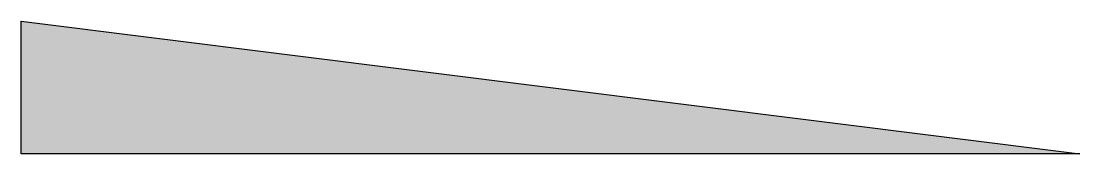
# Model space of a CAD drawing. Extents: x 6.86 to 10.86, y 0.14 to 0.64.
import ezdxf

# ---------------------------------------------------------------- set-up
doc = ezdxf.new("R2010")
doc.units = 0
doc.header["$MEASUREMENT"] = 0
doc.layers.get('0').update_dxf_attribs({"linetype": 'CONTINUOUS'})

msp = doc.modelspace()

# ---------------------------------------------------------------- hatches: boundary and pattern name
msp.add_hatch(color=256).paths.add_polyline_path([(6.858, 0.6424), (10.858, 0.1424), (6.858, 0.1424)])

# ---------------------------------------------------------------- linework, layer by layer
msp.add_lwpolyline([(6.858, 0.6424), (10.858, 0.1424), (6.858, 0.1424)], close=True)

doc.saveas('drawing.dxf')
